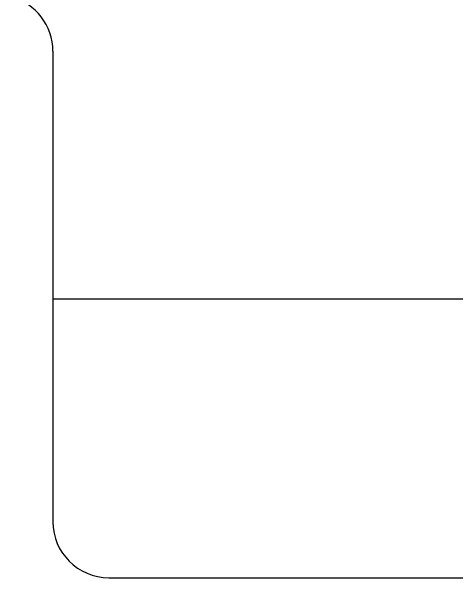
# Model space of a CAD drawing. Header units: millimetres. Extents: x 1040 to 3675, y 249 to 975.
# Drawn here: x 3301.18 to 3305.16, y 849.41 to 854.47 of the extents above; entities that cross this region are included whole.
import ezdxf

# ---------------------------------------------------------------- set-up
doc = ezdxf.new("R2010")
doc.units = ezdxf.units.MM
doc.layers.add('dim', color=3, linetype='Continuous')

msp = doc.modelspace()

# ---------------------------------------------------------------- linework, layer by layer
msp.add_line((3302.0506, 849.4092), (3308.7868, 849.4092))
msp.add_arc((3302.0506, 849.9092), 0.5, 180, 270)
at = {"layer": 'dim'}
for p, q in [((3301.5506, 854.1159), (3301.5506, 849.9092)), ((3311.7159, 851.8993), (3301.5506, 851.8993))]:
    msp.add_line(p, q, dxfattribs=at)
msp.add_arc((3301.0506, 854.1159), 0.5, 0, 75.0686, dxfattribs=at)

doc.saveas('drawing.dxf')
